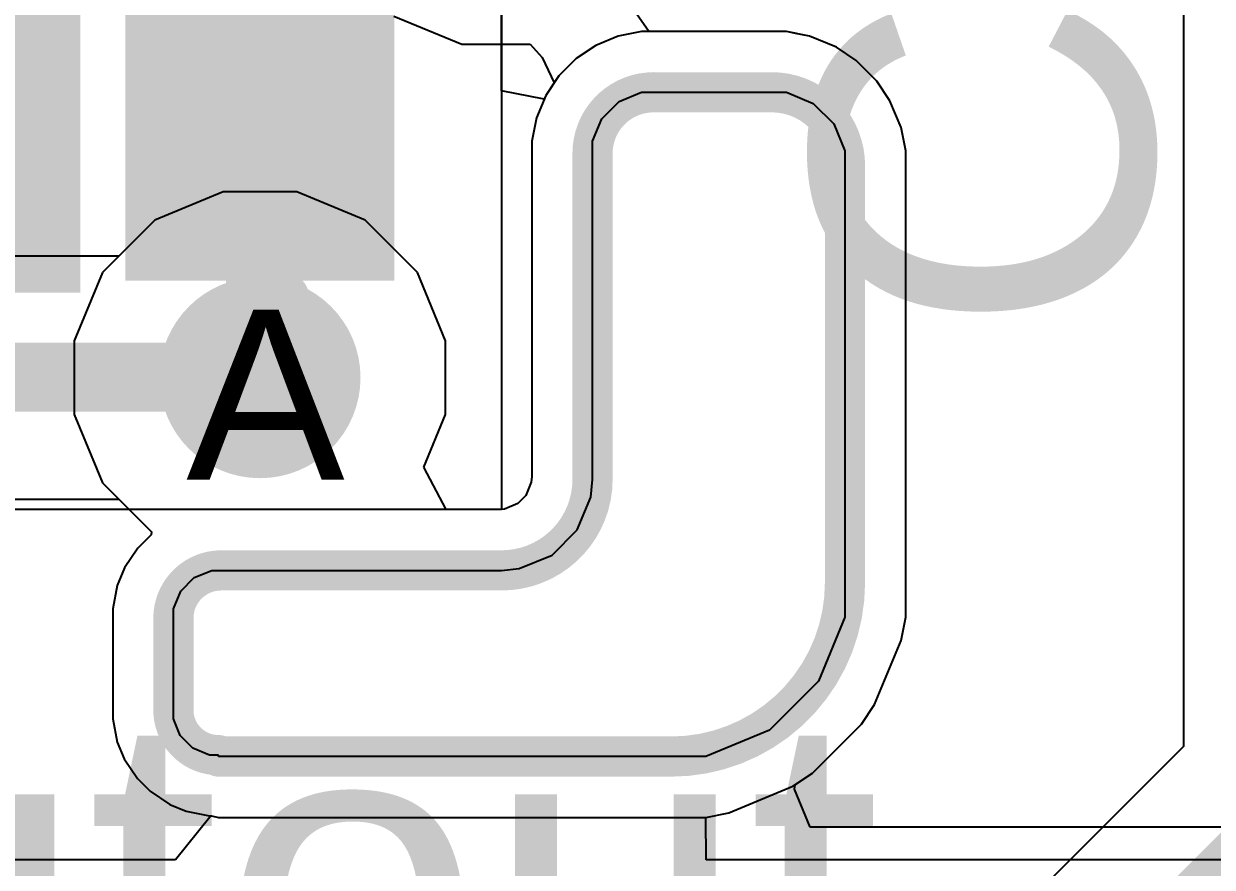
# Model space of a CAD drawing. Header units: inches. Extents: x 0 to 208, y 0 to 213.
# Drawn here: x 4.8684 to 5.008, y 2.8764 to 2.9755 of the extents above; entities that cross this region are included whole.
import ezdxf

# ---------------------------------------------------------------- set-up
doc = ezdxf.new("R2010")
doc.units = ezdxf.units.IN
doc.header["$MEASUREMENT"] = 0
for name, color, linetype in [('Board_Outline', 216, 'Continuous'), ('Bottom Layer', 5, 'Continuous'), ('Drill Drawing', 1, 'Continuous'), ('L2_GND1', 16, 'Continuous'), ('L3_SIG1', 76, 'Continuous'), ('L4_PWR', 90, 'Continuous'), ('L5_GND2', 156, 'Continuous'), ('L6_SIG2', 130, 'Continuous'), ('L7_GND3', 216, 'Continuous'), ('Multi-Layer', 9, 'Continuous'), ('Top Layer', 1, 'Continuous'), ('Top Overlay', 2, 'Continuous'), ('Top Paste', 8, 'Continuous'), ('Top Solder', 216, 'Continuous'), ('Via Holes', 16, 'Continuous')]:
    doc.layers.add(name, color=color, linetype=linetype)
doc.styles.add('Arial', font='', dxfattribs={"height": 0.2})
doc.styles.get('Arial').set_extended_font_data('Arial')

# ---------------------------------------------------------------- blocks, each defined once
blk = doc.blocks.new('DFN_6_EP_2_2__407')
at = {"layer": 'Top Layer'}
for points in [[(-0.01102, 0.02697), (0.01102, 0.02697), (0.01102, -0.02697), (-0.01102, -0.02697)], [(-0.04793, 0.02559), (-0.02431, 0.02559), (-0.02431, 0.01378), (-0.04793, 0.01378)], [(0.02431, 0.02559), (0.04793, 0.02559), (0.04793, 0.01378), (0.02431, 0.01378)], [(-0.04793, 0.00591), (-0.02431, 0.00591), (-0.02431, -0.00591), (-0.04793, -0.00591)], [(0.02431, 0.00591), (0.04793, 0.00591), (0.04793, -0.00591), (0.02431, -0.00591)], [(-0.04793, -0.01378), (-0.02431, -0.01378), (-0.02431, -0.02559), (-0.04793, -0.02559)], [(0.02431, -0.01378), (0.04793, -0.01378), (0.04793, -0.02559), (0.02431, -0.02559)]]:
    blk.add_hatch(color=1, dxfattribs=at).paths.add_polyline_path(points)
at = {"layer": 'Top Paste'}
for points in [[(-0.01102, 0.02697), (0.01102, 0.02697), (0.01102, -0.02697), (-0.01102, -0.02697)], [(-0.04793, 0.02559), (-0.02431, 0.02559), (-0.02431, 0.01378), (-0.04793, 0.01378)], [(0.02431, 0.02559), (0.04793, 0.02559), (0.04793, 0.01378), (0.02431, 0.01378)], [(-0.04793, 0.00591), (-0.02431, 0.00591), (-0.02431, -0.00591), (-0.04793, -0.00591)], [(0.02431, 0.00591), (0.04793, 0.00591), (0.04793, -0.00591), (0.02431, -0.00591)], [(-0.04793, -0.01378), (-0.02431, -0.01378), (-0.02431, -0.02559), (-0.04793, -0.02559)], [(0.02431, -0.01378), (0.04793, -0.01378), (0.04793, -0.02559), (0.02431, -0.02559)]]:
    blk.add_hatch(color=8, dxfattribs=at).paths.add_polyline_path(points)
at = {"layer": 'Top Solder'}
for points in [[(-0.01502, 0.03097), (0.01502, 0.03097), (0.01502, -0.03097), (-0.01502, -0.03097)], [(-0.05193, 0.02959), (-0.02031, 0.02959), (-0.02031, 0.00978), (-0.05193, 0.00978)], [(0.02031, 0.02959), (0.05193, 0.02959), (0.05193, 0.00978), (0.02031, 0.00978)], [(-0.05193, 0.00991), (-0.02031, 0.00991), (-0.02031, -0.00991), (-0.05193, -0.00991)], [(0.02031, 0.00991), (0.05193, 0.00991), (0.05193, -0.00991), (0.02031, -0.00991)], [(-0.05193, -0.00978), (-0.02031, -0.00978), (-0.02031, -0.02959), (-0.05193, -0.02959)], [(0.02031, -0.00978), (0.05193, -0.00978), (0.05193, -0.02959), (0.02031, -0.02959)]]:
    blk.add_hatch(color=216, dxfattribs=at).paths.add_polyline_path(points)
at = {"layer": 'Top Overlay'}
for points in [[(-0.03937, 0.03937, 0.005, 0.005, 0), (0.03937, 0.03937, 0.005, 0.005, 0)], [(-0.03937, 0.03137, 0.005, 0.005, 0), (-0.03937, 0.03937, 0.005, 0.005, 0)], [(0.03937, 0.03137, 0.005, 0.005, 0), (0.03937, 0.03937, 0.005, 0.005, 0)], [(-0.05917, 0.025, 0.005, 0.005, 0), (-0.05417, 0.02, 0.005, 0.005, 0)], [(-0.05917, 0.015, 0.005, 0.005, 0), (-0.05917, 0.025, 0.005, 0.005, 0)], [(-0.05917, 0.015, 0.005, 0.005, 0), (-0.05417, 0.02, 0.005, 0.005, 0)], [(-0.03937, -0.03937, 0.005, 0.005, 0), (-0.03937, -0.03137, 0.005, 0.005, 0)], [(0.03937, -0.03937, 0.005, 0.005, 0), (0.03937, -0.03137, 0.005, 0.005, 0)], [(-0.03937, -0.03937, 0.005, 0.005, 0), (0.03937, -0.03937, 0.005, 0.005, 0)]]:
    blk.add_lwpolyline(points, format="xyseb", dxfattribs=at)
for points in [[(-0.04062, 0.03937, 0.0025, 0.0025, 1), (-0.03812, 0.03937, 0.0025, 0.0025, 1)], [(-0.04062, 0.03937, 0.0025, 0.0025, 1), (-0.03812, 0.03937, 0.0025, 0.0025, 1)], [(0.03812, 0.03937, 0.0025, 0.0025, 1), (0.04062, 0.03937, 0.0025, 0.0025, 1)], [(0.03812, 0.03937, 0.0025, 0.0025, 1), (0.04062, 0.03937, 0.0025, 0.0025, 1)], [(-0.04062, 0.03137, 0.0025, 0.0025, 1), (-0.03812, 0.03137, 0.0025, 0.0025, 1)], [(0.03812, 0.03137, 0.0025, 0.0025, 1), (0.04062, 0.03137, 0.0025, 0.0025, 1)], [(-0.06042, 0.025, 0.0025, 0.0025, 1), (-0.05792, 0.025, 0.0025, 0.0025, 1)], [(-0.06042, 0.025, 0.0025, 0.0025, 1), (-0.05792, 0.025, 0.0025, 0.0025, 1)], [(-0.05542, 0.02, 0.0025, 0.0025, 1), (-0.05292, 0.02, 0.0025, 0.0025, 1)], [(-0.05542, 0.02, 0.0025, 0.0025, 1), (-0.05292, 0.02, 0.0025, 0.0025, 1)], [(-0.06042, 0.015, 0.0025, 0.0025, 1), (-0.05792, 0.015, 0.0025, 0.0025, 1)], [(-0.06042, 0.015, 0.0025, 0.0025, 1), (-0.05792, 0.015, 0.0025, 0.0025, 1)], [(-0.04062, -0.03137, 0.0025, 0.0025, 1), (-0.03812, -0.03137, 0.0025, 0.0025, 1)], [(0.03812, -0.03137, 0.0025, 0.0025, 1), (0.04062, -0.03137, 0.0025, 0.0025, 1)], [(-0.04062, -0.03937, 0.0025, 0.0025, 1), (-0.03812, -0.03937, 0.0025, 0.0025, 1)], [(-0.04062, -0.03937, 0.0025, 0.0025, 1), (-0.03812, -0.03937, 0.0025, 0.0025, 1)], [(0.03812, -0.03937, 0.0025, 0.0025, 1), (0.04062, -0.03937, 0.0025, 0.0025, 1)], [(0.03812, -0.03937, 0.0025, 0.0025, 1), (0.04062, -0.03937, 0.0025, 0.0025, 1)]]:
    blk.add_lwpolyline(points, format="xyseb", close=True, dxfattribs=at)

msp = doc.modelspace()

# ---------------------------------------------------------------- hatches: boundary and pattern name
at = {"layer": 'Bottom Layer'}
h = msp.add_hatch(color=5, dxfattribs=at)
edge = h.paths.add_edge_path()
edge.add_arc((4.89613, 2.9339), 0.01181, 0, 360)
at = {"layer": 'L2_GND1'}
h = msp.add_hatch(color=16, dxfattribs=at)
edge = h.paths.add_edge_path()
edge.add_arc((4.89613, 2.9339), 0.01181, 0, 360)
at = {"layer": 'L3_SIG1'}
h = msp.add_hatch(color=76, dxfattribs=at)
edge = h.paths.add_edge_path()
edge.add_arc((4.89613, 2.9339), 0.01181, 0, 360)
at = {"layer": 'L4_PWR'}
h = msp.add_hatch(color=90, dxfattribs=at)
edge = h.paths.add_edge_path()
edge.add_arc((4.89613, 2.9339), 0.01181, 0, 360)
at = {"layer": 'L5_GND2'}
h = msp.add_hatch(color=156, dxfattribs=at)
edge = h.paths.add_edge_path()
edge.add_arc((4.89613, 2.9339), 0.01181, 0, 360)
at = {"layer": 'L6_SIG2'}
h = msp.add_hatch(color=130, dxfattribs=at)
edge = h.paths.add_edge_path()
edge.add_arc((4.89613, 2.9339), 0.01181, 0, 360)
at = {"layer": 'L7_GND3'}
h = msp.add_hatch(color=216, dxfattribs=at)
edge = h.paths.add_edge_path()
edge.add_arc((4.89613, 2.9339), 0.01181, 0, 360)
at = {"layer": 'Top Layer'}
h = msp.add_hatch(color=1, dxfattribs=at)
edge = h.paths.add_edge_path()
edge.add_arc((4.89613, 2.9339), 0.01181, 0, 360)
at = {"layer": 'Via Holes'}
h = msp.add_hatch(color=7, dxfattribs=at)
edge = h.paths.add_edge_path()
edge.add_arc((4.89613, 2.9339), 0.00591, 0, 360)

# ---------------------------------------------------------------- linework, layer by layer
at = {"layer": 'Board_Outline'}
for p, q in [((4.93628, 2.96431), (4.9383, 2.96633)), ((4.9383, 2.96633), (4.94093, 2.96742)), ((4.94093, 2.96742), (4.94235, 2.96742)), ((4.94235, 2.96742), (4.94235, 2.96742)), ((4.94235, 2.96742), (4.95625, 2.96742)), ((4.95625, 2.96742), (4.95796, 2.96742)), ((4.95796, 2.96742), (4.96111, 2.96611)), ((4.96111, 2.96611), (4.96353, 2.9637)), ((4.93519, 2.96168), (4.93628, 2.96431)), ((4.96353, 2.9637), (4.96484, 2.96054)), ((4.93519, 2.96025), (4.93519, 2.96168)), ((4.93519, 2.92194), (4.93519, 2.96025)), ((4.96484, 2.96054), (4.96484, 2.95883)), ((4.96484, 2.95883), (4.96484, 2.95883)), ((4.96484, 2.95883), (4.96484, 2.90981)), ((4.93498, 2.91986), (4.93519, 2.92194)), ((4.93519, 2.92194), (4.93519, 2.92194)), ((4.93339, 2.91601), (4.93498, 2.91986)), ((4.93044, 2.91306), (4.93339, 2.91601)), ((4.92659, 2.91147), (4.93044, 2.91306)), ((4.88682, 2.90883), (4.8884, 2.91041)), ((4.8884, 2.91041), (4.89047, 2.91126)), ((4.89047, 2.91126), (4.89158, 2.91126)), ((4.89158, 2.91126), (4.89158, 2.91126)), ((4.89158, 2.91126), (4.92451, 2.91126)), ((4.92451, 2.91126), (4.92659, 2.91147)), ((4.96484, 2.90981), (4.96484, 2.90575)), ((4.88597, 2.90676), (4.88682, 2.90883)), ((4.88597, 2.90564), (4.88597, 2.90676)), ((4.88596, 2.89486), (4.88597, 2.90564)), ((4.96484, 2.90575), (4.96173, 2.89824)), ((4.96173, 2.89824), (4.95598, 2.8925)), ((4.88596, 2.89486), (4.88596, 2.89486)), ((4.88596, 2.89381), (4.88596, 2.89486)), ((4.88677, 2.89186), (4.88596, 2.89381)), ((4.95598, 2.8925), (4.94848, 2.88939)), ((4.88826, 2.89036), (4.88677, 2.89186)), ((4.89021, 2.88956), (4.88826, 2.89036)), ((4.89127, 2.88956), (4.89021, 2.88956)), ((4.89127, 2.88939), (4.89127, 2.88956)), ((4.94442, 2.88939), (4.89127, 2.88939)), ((4.94848, 2.88939), (4.94442, 2.88939)), ((4.94442, 2.88939), (4.94442, 2.88939))]:
    msp.add_line(p, q, dxfattribs=at)
for points in [[(4.93519, 2.96025, 0.00472, 0.00472, -0.414214), (4.94235, 2.96742, 0.00472, 0.00472, 0)], [(4.94236, 2.96742, 0.00472, 0.00472, 0), (4.95625, 2.96742, 0.00472, 0.00472, 0)], [(4.95625, 2.96742, 0.00472, 0.00472, -0.414214), (4.96484, 2.95883, 0.00472, 0.00472, 0)], [(4.93519, 2.92194, 0.00472, 0.00472, 0), (4.93519, 2.96025, 0.00472, 0.00472, 0)], [(4.96484, 2.90981, 0.00472, 0.00472, 0), (4.96484, 2.95883, 0.00472, 0.00472, 0)], [(4.93519, 2.92194, 0.00472, 0.00472, -0.414214), (4.92451, 2.91126, 0.00472, 0.00472, 0)], [(4.88596, 2.90564, 0.00472, 0.00472, -0.414214), (4.89158, 2.91126, 0.00472, 0.00472, 0)], [(4.89158, 2.91126, 0.00472, 0.00472, 0), (4.92451, 2.91126, 0.00472, 0.00472, 0)], [(4.96484, 2.90981, 0.00472, 0.00472, -0.414214), (4.94442, 2.88939, 0.00472, 0.00472, 0)], [(4.88597, 2.89486, 0.00472, 0.00472, 0), (4.88597, 2.90564, 0.00472, 0.00472, 0)], [(4.89127, 2.88956, 0.00472, 0.00472, -0.414214), (4.88596, 2.89486, 0.00472, 0.00472, 0)], [(4.89127, 2.88939, 0.00472, 0.00472, 0), (4.94442, 2.88939, 0.00472, 0.00472, 0)]]:
    msp.add_lwpolyline(points, format="xyseb", dxfattribs=at)
for points in [[(4.94117, 2.96742, 0.00236, 0.00236, 1), (4.94354, 2.96742, 0.00236, 0.00236, 1)], [(4.94117, 2.96742, 0.00236, 0.00236, 1), (4.94354, 2.96742, 0.00236, 0.00236, 1)], [(4.95507, 2.96742, 0.00236, 0.00236, 1), (4.95743, 2.96742, 0.00236, 0.00236, 1)], [(4.95507, 2.96742, 0.00236, 0.00236, 1), (4.95743, 2.96742, 0.00236, 0.00236, 1)], [(4.93401, 2.96025, 0.00236, 0.00236, 1), (4.93637, 2.96025, 0.00236, 0.00236, 1)], [(4.93401, 2.96025, 0.00236, 0.00236, 1), (4.93637, 2.96025, 0.00236, 0.00236, 1)], [(4.96366, 2.95883, 0.00236, 0.00236, 1), (4.96602, 2.95883, 0.00236, 0.00236, 1)], [(4.96366, 2.95883, 0.00236, 0.00236, 1), (4.96602, 2.95883, 0.00236, 0.00236, 1)], [(4.93401, 2.92194, 0.00236, 0.00236, 1), (4.93637, 2.92194, 0.00236, 0.00236, 1)], [(4.93401, 2.92194, 0.00236, 0.00236, 1), (4.93637, 2.92194, 0.00236, 0.00236, 1)], [(4.8904, 2.91126, 0.00236, 0.00236, 1), (4.89276, 2.91126, 0.00236, 0.00236, 1)], [(4.8904, 2.91126, 0.00236, 0.00236, 1), (4.89276, 2.91126, 0.00236, 0.00236, 1)], [(4.92333, 2.91126, 0.00236, 0.00236, 1), (4.92569, 2.91126, 0.00236, 0.00236, 1)], [(4.92333, 2.91126, 0.00236, 0.00236, 1), (4.92569, 2.91126, 0.00236, 0.00236, 1)], [(4.96366, 2.90981, 0.00236, 0.00236, 1), (4.96602, 2.90981, 0.00236, 0.00236, 1)], [(4.96366, 2.90981, 0.00236, 0.00236, 1), (4.96602, 2.90981, 0.00236, 0.00236, 1)], [(4.88478, 2.90564, 0.00236, 0.00236, 1), (4.88715, 2.90564, 0.00236, 0.00236, 1)], [(4.88478, 2.90564, 0.00236, 0.00236, 1), (4.88715, 2.90564, 0.00236, 0.00236, 1)], [(4.88478, 2.89486, 0.00236, 0.00236, 1), (4.88715, 2.89486, 0.00236, 0.00236, 1)], [(4.88478, 2.89486, 0.00236, 0.00236, 1), (4.88715, 2.89486, 0.00236, 0.00236, 1)], [(4.89009, 2.88956, 0.00236, 0.00236, 1), (4.89245, 2.88956, 0.00236, 0.00236, 1)], [(4.89009, 2.88939, 0.00236, 0.00236, 1), (4.89245, 2.88939, 0.00236, 0.00236, 1)], [(4.94324, 2.88939, 0.00236, 0.00236, 1), (4.9456, 2.88939, 0.00236, 0.00236, 1)], [(4.94324, 2.88939, 0.00236, 0.00236, 1), (4.9456, 2.88939, 0.00236, 0.00236, 1)]]:
    msp.add_lwpolyline(points, format="xyseb", close=True, dxfattribs=at)
at = {"layer": 'Bottom Layer'}
for p, q in [((5.00458, 3.13357), (5.00458, 2.89056)), ((4.94093, 2.97456), (4.9382, 2.97401)), ((4.94235, 2.97456), (4.94093, 2.97456)), ((4.95796, 2.97456), (4.94235, 2.97456)), ((4.94235, 2.97456), (4.94235, 2.97456)), ((4.96069, 2.97401), (4.95796, 2.97456)), ((4.9382, 2.97401), (4.93556, 2.97292)), ((4.96385, 2.97271), (4.96069, 2.97401)), ((4.93556, 2.97292), (4.93325, 2.97137)), ((4.96616, 2.97116), (4.96385, 2.97271)), ((4.93325, 2.97137), (4.93123, 2.96936)), ((4.96858, 2.96874), (4.96616, 2.97116)), ((4.93123, 2.96936), (4.92969, 2.96704)), ((4.97012, 2.96643), (4.96858, 2.96874)), ((4.92969, 2.96704), (4.9286, 2.96441)), ((4.97143, 2.96327), (4.97012, 2.96643)), ((4.9286, 2.96441), (4.92805, 2.96168)), ((4.97197, 2.96054), (4.97143, 2.96327)), ((4.92805, 2.96168), (4.92805, 2.96025)), ((4.92805, 2.96025), (4.92805, 2.9223)), ((4.97197, 2.95884), (4.97197, 2.96054)), ((4.97197, 2.95883), (4.97197, 2.95884)), ((4.97197, 2.90981), (4.97197, 2.95883)), ((4.89179, 2.95571), (4.88377, 2.95239)), ((4.90046, 2.95571), (4.89179, 2.95571)), ((4.90848, 2.95239), (4.90046, 2.95571)), ((4.88377, 2.95239), (4.87955, 2.94817)), ((4.91462, 2.94625), (4.90848, 2.95239)), ((4.87955, 2.94817), (4.86347, 2.94817)), ((4.91794, 2.93824), (4.91462, 2.94625)), ((4.91794, 2.92956), (4.91794, 2.93824)), ((4.91538, 2.9234), (4.91794, 2.92956)), ((4.918, 2.9184), (4.91538, 2.9234)), ((4.92798, 2.92161), (4.92734, 2.92005)), ((4.92805, 2.9223), (4.92798, 2.92161)), ((4.85756, 2.91962), (4.87955, 2.91962)), ((4.87955, 2.91962), (4.88339, 2.91579)), ((4.9264, 2.91911), (4.92484, 2.91847)), ((4.92734, 2.92005), (4.9264, 2.91911)), ((4.92416, 2.9184), (4.918, 2.9184)), ((4.92484, 2.91847), (4.92416, 2.9184)), ((4.88335, 2.91545), (4.88177, 2.91387)), ((4.88339, 2.91579), (4.88335, 2.91545)), ((4.88177, 2.91387), (4.88023, 2.91156)), ((4.88023, 2.91156), (4.87937, 2.90949)), ((4.87937, 2.90949), (4.87883, 2.90676)), ((4.97197, 2.90575), (4.97197, 2.90981)), ((4.87883, 2.90676), (4.87883, 2.90564)), ((4.87883, 2.90564), (4.87883, 2.89486)), ((4.97143, 2.90301), (4.97197, 2.90575)), ((4.96832, 2.89551), (4.97143, 2.90301)), ((4.96678, 2.89319), (4.96832, 2.89551)), ((4.87883, 2.89486), (4.87883, 2.89486)), ((4.87883, 2.89486), (4.87883, 2.89486)), ((4.87883, 2.89486), (4.87883, 2.89381)), ((4.87883, 2.89381), (4.87937, 2.89108)), ((4.96103, 2.88745), (4.96678, 2.89319)), ((4.87937, 2.89108), (4.88018, 2.88913)), ((5.00458, 2.89056), (4.97263, 2.85861)), ((4.88018, 2.88913), (4.88173, 2.88681)), ((4.88173, 2.88681), (4.88322, 2.88532)), ((4.95872, 2.8859), (4.96103, 2.88745)), ((4.88322, 2.88532), (4.88553, 2.88377)), ((4.95121, 2.8828), (4.95872, 2.8859)), ((4.88553, 2.88377), (4.88748, 2.88296)), ((4.88748, 2.88296), (4.89021, 2.88242)), ((4.94848, 2.88225), (4.95121, 2.8828)), ((4.89021, 2.88242), (4.89042, 2.88242)), ((4.89042, 2.88242), (4.89127, 2.88225)), ((4.89127, 2.88225), (4.94442, 2.88225)), ((4.94442, 2.88225), (4.94848, 2.88225))]:
    msp.add_line(p, q, dxfattribs=at)
for points in [[(4.85756, 2.9339, 0.008, 0.008, 0), (4.89613, 2.9339, 0.008, 0.008, 0)], [(4.97819, 2.84519, 0.00633, 0.00633, 0), (5.018, 2.885, 0.00633, 0.00633, 0)]]:
    msp.add_lwpolyline(points, format="xyseb", dxfattribs=at)
msp.add_lwpolyline([(4.89413, 2.9339, 0.004, 0.004, 1), (4.89813, 2.9339, 0.004, 0.004, 1)], format="xyseb", close=True, dxfattribs=at)
at = {"layer": 'L2_GND1'}
for p, q in [((4.94093, 2.97456), (4.9382, 2.97401)), ((4.94235, 2.97456), (4.94093, 2.97456)), ((4.95796, 2.97456), (4.94235, 2.97456)), ((4.94235, 2.97456), (4.94235, 2.97456)), ((4.95904, 2.97434), (4.95796, 2.97456)), ((4.9382, 2.97401), (4.93556, 2.97292)), ((4.96069, 2.97401), (4.95904, 2.97434)), ((4.96385, 2.97271), (4.96069, 2.97401)), ((4.93556, 2.97292), (4.93325, 2.97137)), ((4.96616, 2.97116), (4.96385, 2.97271)), ((4.93325, 2.97137), (4.93123, 2.96936)), ((4.96858, 2.96874), (4.96616, 2.97116)), ((4.93123, 2.96936), (4.92969, 2.96704)), ((4.97012, 2.96643), (4.96858, 2.96874)), ((4.92969, 2.96704), (4.9286, 2.96441)), ((4.97143, 2.96327), (4.97012, 2.96643)), ((4.9286, 2.96441), (4.92805, 2.96168)), ((4.97197, 2.96054), (4.97143, 2.96327)), ((4.92805, 2.96168), (4.92805, 2.96025)), ((4.92805, 2.96025), (4.92805, 2.9223)), ((4.97197, 2.95884), (4.97197, 2.96054)), ((4.97197, 2.95883), (4.97197, 2.95884)), ((4.97197, 2.90981), (4.97197, 2.95883)), ((4.89179, 2.95571), (4.88377, 2.95239)), ((4.90046, 2.95571), (4.89179, 2.95571)), ((4.90848, 2.95239), (4.90046, 2.95571)), ((4.88377, 2.95239), (4.87764, 2.94625)), ((4.91462, 2.94625), (4.90848, 2.95239)), ((4.87764, 2.94625), (4.87431, 2.93824)), ((4.91794, 2.93824), (4.91462, 2.94625)), ((4.87431, 2.93824), (4.87431, 2.92956)), ((4.91794, 2.92956), (4.91794, 2.93824)), ((4.87431, 2.92956), (4.87764, 2.92154)), ((4.91538, 2.9234), (4.91794, 2.92956)), ((4.918, 2.9184), (4.91538, 2.9234)), ((4.87764, 2.92154), (4.88339, 2.91579)), ((4.92798, 2.92161), (4.92734, 2.92005)), ((4.92805, 2.9223), (4.92798, 2.92161)), ((4.9264, 2.91911), (4.92484, 2.91847)), ((4.92734, 2.92005), (4.9264, 2.91911)), ((4.92416, 2.9184), (4.918, 2.9184)), ((4.92484, 2.91847), (4.92416, 2.9184)), ((4.88335, 2.91545), (4.88177, 2.91387)), ((4.88339, 2.91579), (4.88335, 2.91545)), ((4.88177, 2.91387), (4.88023, 2.91156)), ((4.88023, 2.91156), (4.87937, 2.90949)), ((4.87937, 2.90949), (4.87883, 2.90676)), ((4.97197, 2.90575), (4.97197, 2.90981)), ((4.87883, 2.90676), (4.87883, 2.90564)), ((4.87883, 2.90564), (4.87883, 2.89486)), ((4.97143, 2.90301), (4.97197, 2.90575)), ((4.96832, 2.89551), (4.97143, 2.90301)), ((4.96678, 2.89319), (4.96832, 2.89551)), ((4.87883, 2.89486), (4.87883, 2.89486)), ((4.87883, 2.89486), (4.87883, 2.89486)), ((4.87883, 2.89486), (4.87883, 2.89381)), ((4.87883, 2.89381), (4.87937, 2.89108)), ((4.96103, 2.88745), (4.96678, 2.89319)), ((4.87937, 2.89108), (4.88018, 2.88913)), ((4.88018, 2.88913), (4.88173, 2.88681)), ((4.88173, 2.88681), (4.88322, 2.88532)), ((4.95872, 2.8859), (4.96103, 2.88745)), ((4.88322, 2.88532), (4.88553, 2.88377)), ((4.95121, 2.8828), (4.95872, 2.8859)), ((4.88553, 2.88377), (4.88748, 2.88296)), ((4.88748, 2.88296), (4.89021, 2.88242)), ((4.94848, 2.88225), (4.95121, 2.8828)), ((4.89021, 2.88242), (4.89042, 2.88242)), ((4.89042, 2.88242), (4.89127, 2.88225)), ((4.89127, 2.88225), (4.94442, 2.88225)), ((4.94442, 2.88225), (4.94848, 2.88225))]:
    msp.add_line(p, q, dxfattribs=at)
at = {"layer": 'L3_SIG1'}
for p, q in [((4.94093, 2.97456), (4.9382, 2.97401)), ((4.94235, 2.97456), (4.94093, 2.97456)), ((4.95796, 2.97456), (4.94235, 2.97456)), ((4.94235, 2.97456), (4.94235, 2.97456)), ((4.95904, 2.97434), (4.95796, 2.97456)), ((4.9382, 2.97401), (4.93556, 2.97292)), ((4.96069, 2.97401), (4.95904, 2.97434)), ((4.96385, 2.97271), (4.96069, 2.97401)), ((4.93556, 2.97292), (4.93325, 2.97137)), ((4.96616, 2.97116), (4.96385, 2.97271)), ((4.93325, 2.97137), (4.93123, 2.96936)), ((4.96858, 2.96874), (4.96616, 2.97116)), ((4.93123, 2.96936), (4.92969, 2.96704)), ((4.97012, 2.96643), (4.96858, 2.96874)), ((4.92969, 2.96704), (4.9286, 2.96441)), ((4.97143, 2.96327), (4.97012, 2.96643)), ((4.9286, 2.96441), (4.92805, 2.96168)), ((4.97197, 2.96054), (4.97143, 2.96327)), ((4.92805, 2.96168), (4.92805, 2.96025)), ((4.92805, 2.96025), (4.92805, 2.9223)), ((4.97197, 2.95884), (4.97197, 2.96054)), ((4.97197, 2.95883), (4.97197, 2.95884)), ((4.97197, 2.90981), (4.97197, 2.95883)), ((4.89179, 2.95571), (4.88377, 2.95239)), ((4.90046, 2.95571), (4.89179, 2.95571)), ((4.90848, 2.95239), (4.90046, 2.95571)), ((4.88377, 2.95239), (4.87764, 2.94625)), ((4.91462, 2.94625), (4.90848, 2.95239)), ((4.87764, 2.94625), (4.87431, 2.93824)), ((4.91794, 2.93824), (4.91462, 2.94625)), ((4.87431, 2.93824), (4.87431, 2.92956)), ((4.91794, 2.92956), (4.91794, 2.93824)), ((4.87431, 2.92956), (4.87764, 2.92154)), ((4.91538, 2.9234), (4.91794, 2.92956)), ((4.918, 2.9184), (4.91538, 2.9234)), ((4.87764, 2.92154), (4.88339, 2.91579)), ((4.92798, 2.92161), (4.92734, 2.92005)), ((4.92805, 2.9223), (4.92798, 2.92161)), ((4.9264, 2.91911), (4.92484, 2.91847)), ((4.92734, 2.92005), (4.9264, 2.91911)), ((4.92416, 2.9184), (4.918, 2.9184)), ((4.92484, 2.91847), (4.92416, 2.9184)), ((4.88335, 2.91545), (4.88177, 2.91387)), ((4.88339, 2.91579), (4.88335, 2.91545)), ((4.88177, 2.91387), (4.88023, 2.91156)), ((4.88023, 2.91156), (4.87937, 2.90949)), ((4.87937, 2.90949), (4.87883, 2.90676)), ((4.97197, 2.90575), (4.97197, 2.90981)), ((4.87883, 2.90676), (4.87883, 2.90564)), ((4.87883, 2.90564), (4.87883, 2.89486)), ((4.97143, 2.90301), (4.97197, 2.90575)), ((4.96832, 2.89551), (4.97143, 2.90301)), ((4.96678, 2.89319), (4.96832, 2.89551)), ((4.87883, 2.89486), (4.87883, 2.89486)), ((4.87883, 2.89486), (4.87883, 2.89486)), ((4.87883, 2.89486), (4.87883, 2.89381)), ((4.87883, 2.89381), (4.87937, 2.89108)), ((4.96103, 2.88745), (4.96678, 2.89319)), ((4.87937, 2.89108), (4.88018, 2.88913)), ((4.88018, 2.88913), (4.88173, 2.88681)), ((4.88173, 2.88681), (4.88322, 2.88532)), ((4.95872, 2.8859), (4.96103, 2.88745)), ((4.88322, 2.88532), (4.88553, 2.88377)), ((4.95121, 2.8828), (4.95872, 2.8859)), ((4.88553, 2.88377), (4.88748, 2.88296)), ((4.88748, 2.88296), (4.89021, 2.88242)), ((4.94848, 2.88225), (4.95121, 2.8828)), ((4.89021, 2.88242), (4.89042, 2.88242)), ((4.89042, 2.88242), (4.89127, 2.88225)), ((4.89127, 2.88225), (4.94442, 2.88225)), ((4.94442, 2.88225), (4.94848, 2.88225))]:
    msp.add_line(p, q, dxfattribs=at)
at = {"layer": 'L4_PWR'}
for p, q in [((4.91184, 2.97638), (4.91985, 2.97306)), ((4.94179, 2.97456), (4.94034, 2.97662)), ((4.94235, 2.97456), (4.94179, 2.97456)), ((4.95796, 2.97456), (4.94235, 2.97456)), ((4.94235, 2.97456), (4.94235, 2.97456)), ((4.96069, 2.97401), (4.95796, 2.97456)), ((4.96385, 2.97271), (4.96069, 2.97401)), ((4.91985, 2.97306), (4.92786, 2.97306)), ((4.92786, 2.97306), (4.92926, 2.97152)), ((4.96616, 2.97116), (4.96385, 2.97271)), ((4.92926, 2.97152), (4.93069, 2.96854)), ((4.96858, 2.96874), (4.96616, 2.97116)), ((4.93069, 2.96854), (4.92969, 2.96704)), ((4.97012, 2.96643), (4.96858, 2.96874)), ((4.92969, 2.96704), (4.9286, 2.96441)), ((4.97143, 2.96327), (4.97012, 2.96643)), ((4.9286, 2.96441), (4.92805, 2.96168)), ((4.97197, 2.96054), (4.97143, 2.96327)), ((4.92805, 2.96168), (4.92805, 2.96025)), ((4.92805, 2.96025), (4.92805, 2.9223)), ((4.97197, 2.95884), (4.97197, 2.96054)), ((4.97197, 2.95883), (4.97197, 2.95884)), ((4.97197, 2.90981), (4.97197, 2.95883)), ((4.89179, 2.95571), (4.88377, 2.95239)), ((4.90046, 2.95571), (4.89179, 2.95571)), ((4.90848, 2.95239), (4.90046, 2.95571)), ((4.88377, 2.95239), (4.87764, 2.94625)), ((4.91462, 2.94625), (4.90848, 2.95239)), ((4.87764, 2.94625), (4.87431, 2.93824)), ((4.91794, 2.93824), (4.91462, 2.94625)), ((4.87431, 2.93824), (4.87431, 2.92956)), ((4.91794, 2.92956), (4.91794, 2.93824)), ((4.87431, 2.92956), (4.87764, 2.92154)), ((4.91538, 2.9234), (4.91794, 2.92956)), ((4.918, 2.9184), (4.91538, 2.9234)), ((4.87764, 2.92154), (4.88339, 2.91579)), ((4.92798, 2.92161), (4.92734, 2.92005)), ((4.92805, 2.9223), (4.92798, 2.92161)), ((4.9264, 2.91911), (4.92484, 2.91847)), ((4.92734, 2.92005), (4.9264, 2.91911)), ((4.92416, 2.9184), (4.918, 2.9184)), ((4.92484, 2.91847), (4.92416, 2.9184)), ((4.88335, 2.91545), (4.88177, 2.91387)), ((4.88339, 2.91579), (4.88335, 2.91545)), ((4.88177, 2.91387), (4.88023, 2.91156)), ((4.88023, 2.91156), (4.87937, 2.90949)), ((4.87937, 2.90949), (4.87883, 2.90676)), ((4.97197, 2.90575), (4.97197, 2.90981)), ((4.87883, 2.90676), (4.87883, 2.90564)), ((4.87883, 2.90564), (4.87883, 2.89486)), ((4.97143, 2.90301), (4.97197, 2.90575)), ((4.96832, 2.89551), (4.97143, 2.90301)), ((4.96678, 2.89319), (4.96832, 2.89551)), ((4.87883, 2.89486), (4.87883, 2.89486)), ((4.87883, 2.89486), (4.87883, 2.89486)), ((4.87883, 2.89486), (4.87883, 2.89381)), ((4.87883, 2.89381), (4.87937, 2.89108)), ((4.96103, 2.88745), (4.96678, 2.89319)), ((4.87937, 2.89108), (4.88018, 2.88913)), ((4.88018, 2.88913), (4.88173, 2.88681)), ((4.88173, 2.88681), (4.88322, 2.88532)), ((4.95872, 2.8859), (4.96103, 2.88745)), ((4.88322, 2.88532), (4.88553, 2.88377)), ((4.95121, 2.8828), (4.95872, 2.8859)), ((4.88553, 2.88377), (4.88748, 2.88296)), ((4.88748, 2.88296), (4.89021, 2.88242)), ((4.94848, 2.88225), (4.95121, 2.8828)), ((4.89021, 2.88242), (4.89042, 2.88242)), ((4.89042, 2.88242), (4.89127, 2.88225)), ((4.89127, 2.88225), (4.94442, 2.88225)), ((4.94442, 2.88225), (4.94848, 2.88225))]:
    msp.add_line(p, q, dxfattribs=at)
at = {"layer": 'L5_GND2'}
for p, q in [((4.94093, 2.97456), (4.9382, 2.97401)), ((4.94235, 2.97456), (4.94093, 2.97456)), ((4.95796, 2.97456), (4.94235, 2.97456)), ((4.94235, 2.97456), (4.94235, 2.97456)), ((4.96069, 2.97401), (4.95796, 2.97456)), ((4.9382, 2.97401), (4.93556, 2.97292)), ((4.96385, 2.97271), (4.96069, 2.97401)), ((4.93556, 2.97292), (4.93325, 2.97137)), ((4.96616, 2.97116), (4.96385, 2.97271)), ((4.93325, 2.97137), (4.93123, 2.96936)), ((4.96858, 2.96874), (4.96616, 2.97116)), ((4.93123, 2.96936), (4.92969, 2.96704)), ((4.97012, 2.96643), (4.96858, 2.96874)), ((4.92969, 2.96704), (4.9286, 2.96441)), ((4.97143, 2.96327), (4.97012, 2.96643)), ((4.9286, 2.96441), (4.92805, 2.96168)), ((4.97197, 2.96054), (4.97143, 2.96327)), ((4.92805, 2.96168), (4.92805, 2.96025)), ((4.92805, 2.96025), (4.92805, 2.9223)), ((4.97197, 2.95884), (4.97197, 2.96054)), ((4.97197, 2.95883), (4.97197, 2.95884)), ((4.97197, 2.90981), (4.97197, 2.95883)), ((4.89179, 2.95571), (4.88377, 2.95239)), ((4.90046, 2.95571), (4.89179, 2.95571)), ((4.90848, 2.95239), (4.90046, 2.95571)), ((4.88377, 2.95239), (4.87764, 2.94625)), ((4.91462, 2.94625), (4.90848, 2.95239)), ((4.87764, 2.94625), (4.87431, 2.93824)), ((4.91794, 2.93824), (4.91462, 2.94625)), ((4.87431, 2.93824), (4.87431, 2.92956)), ((4.91794, 2.92956), (4.91794, 2.93824)), ((4.87431, 2.92956), (4.87764, 2.92154)), ((4.91538, 2.9234), (4.91794, 2.92956)), ((4.918, 2.9184), (4.91538, 2.9234)), ((4.87764, 2.92154), (4.88339, 2.91579)), ((4.92798, 2.92161), (4.92734, 2.92005)), ((4.92805, 2.9223), (4.92798, 2.92161)), ((4.9264, 2.91911), (4.92484, 2.91847)), ((4.92734, 2.92005), (4.9264, 2.91911)), ((4.92416, 2.9184), (4.918, 2.9184)), ((4.92484, 2.91847), (4.92416, 2.9184)), ((4.88335, 2.91545), (4.88177, 2.91387)), ((4.88339, 2.91579), (4.88335, 2.91545)), ((4.88177, 2.91387), (4.88023, 2.91156)), ((4.88023, 2.91156), (4.87937, 2.90949)), ((4.87937, 2.90949), (4.87883, 2.90676)), ((4.97197, 2.90575), (4.97197, 2.90981)), ((4.87883, 2.90676), (4.87883, 2.90564)), ((4.87883, 2.90564), (4.87883, 2.89486)), ((4.97143, 2.90301), (4.97197, 2.90575)), ((4.96832, 2.89551), (4.97143, 2.90301)), ((4.96678, 2.89319), (4.96832, 2.89551)), ((4.87883, 2.89486), (4.87883, 2.89486)), ((4.87883, 2.89486), (4.87883, 2.89486)), ((4.87883, 2.89486), (4.87883, 2.89381)), ((4.87883, 2.89381), (4.87937, 2.89108)), ((4.96103, 2.88745), (4.96678, 2.89319)), ((4.87937, 2.89108), (4.88018, 2.88913)), ((4.88018, 2.88913), (4.88173, 2.88681)), ((4.88173, 2.88681), (4.88322, 2.88532)), ((4.95872, 2.8859), (4.96103, 2.88745)), ((4.88322, 2.88532), (4.88553, 2.88377)), ((4.95121, 2.8828), (4.95872, 2.8859)), ((4.88553, 2.88377), (4.88748, 2.88296)), ((4.88748, 2.88296), (4.89021, 2.88242)), ((4.94848, 2.88225), (4.95121, 2.8828)), ((4.89025, 2.88227), (4.88621, 2.87727)), ((4.89021, 2.88242), (4.89025, 2.88227)), ((4.94853, 2.87727), (4.94848, 2.88225)), ((4.88621, 2.87727), (4.82676, 2.87727)), ((5.10276, 2.87727), (4.94853, 2.87727))]:
    msp.add_line(p, q, dxfattribs=at)
at = {"layer": 'L6_SIG2'}
for p, q in [((4.94093, 2.97456), (4.9382, 2.97401)), ((4.94235, 2.97456), (4.94093, 2.97456)), ((4.95796, 2.97456), (4.94235, 2.97456)), ((4.94235, 2.97456), (4.94235, 2.97456)), ((4.95904, 2.97434), (4.95796, 2.97456)), ((4.9382, 2.97401), (4.93556, 2.97292)), ((4.96069, 2.97401), (4.95904, 2.97434)), ((4.96385, 2.97271), (4.96069, 2.97401)), ((4.93556, 2.97292), (4.93325, 2.97137)), ((4.96616, 2.97116), (4.96385, 2.97271)), ((4.93325, 2.97137), (4.93123, 2.96936)), ((4.96858, 2.96874), (4.96616, 2.97116)), ((4.93123, 2.96936), (4.92969, 2.96704)), ((4.97012, 2.96643), (4.96858, 2.96874)), ((4.92969, 2.96704), (4.9286, 2.96441)), ((4.97143, 2.96327), (4.97012, 2.96643)), ((4.9286, 2.96441), (4.92805, 2.96168)), ((4.97197, 2.96054), (4.97143, 2.96327)), ((4.92805, 2.96168), (4.92805, 2.96025)), ((4.92805, 2.96025), (4.92805, 2.9223)), ((4.97197, 2.95884), (4.97197, 2.96054)), ((4.97197, 2.95883), (4.97197, 2.95884)), ((4.97197, 2.90981), (4.97197, 2.95883)), ((4.89179, 2.95571), (4.88377, 2.95239)), ((4.90046, 2.95571), (4.89179, 2.95571)), ((4.90848, 2.95239), (4.90046, 2.95571)), ((4.88377, 2.95239), (4.87764, 2.94625)), ((4.91462, 2.94625), (4.90848, 2.95239)), ((4.87764, 2.94625), (4.87431, 2.93824)), ((4.91794, 2.93824), (4.91462, 2.94625)), ((4.87431, 2.93824), (4.87431, 2.92956)), ((4.91794, 2.92956), (4.91794, 2.93824)), ((4.87431, 2.92956), (4.87764, 2.92154)), ((4.91538, 2.9234), (4.91794, 2.92956)), ((4.918, 2.9184), (4.91538, 2.9234)), ((4.87764, 2.92154), (4.88339, 2.91579)), ((4.92798, 2.92161), (4.92734, 2.92005)), ((4.92805, 2.9223), (4.92798, 2.92161)), ((4.9264, 2.91911), (4.92484, 2.91847)), ((4.92734, 2.92005), (4.9264, 2.91911)), ((4.92416, 2.9184), (4.918, 2.9184)), ((4.92484, 2.91847), (4.92416, 2.9184)), ((4.88335, 2.91545), (4.88177, 2.91387)), ((4.88339, 2.91579), (4.88335, 2.91545)), ((4.88177, 2.91387), (4.88023, 2.91156)), ((4.88023, 2.91156), (4.87937, 2.90949)), ((4.87937, 2.90949), (4.87883, 2.90676)), ((4.97197, 2.90575), (4.97197, 2.90981)), ((4.87883, 2.90676), (4.87883, 2.90564)), ((4.87883, 2.90564), (4.87883, 2.89486)), ((4.97143, 2.90301), (4.97197, 2.90575)), ((4.96832, 2.89551), (4.97143, 2.90301)), ((4.96678, 2.89319), (4.96832, 2.89551)), ((4.87883, 2.89486), (4.87883, 2.89486)), ((4.87883, 2.89486), (4.87883, 2.89486)), ((4.87883, 2.89486), (4.87883, 2.89381)), ((4.87883, 2.89381), (4.87937, 2.89108)), ((4.96103, 2.88745), (4.96678, 2.89319)), ((4.87937, 2.89108), (4.88018, 2.88913)), ((4.88018, 2.88913), (4.88173, 2.88681)), ((4.88173, 2.88681), (4.88322, 2.88532)), ((4.95872, 2.8859), (4.96103, 2.88745)), ((4.88322, 2.88532), (4.88553, 2.88377)), ((4.95121, 2.8828), (4.95872, 2.8859)), ((4.88553, 2.88377), (4.88748, 2.88296)), ((4.88748, 2.88296), (4.89021, 2.88242)), ((4.94848, 2.88225), (4.95121, 2.8828)), ((4.89021, 2.88242), (4.89042, 2.88242)), ((4.89042, 2.88242), (4.89127, 2.88225)), ((4.89127, 2.88225), (4.94442, 2.88225)), ((4.94442, 2.88225), (4.94848, 2.88225))]:
    msp.add_line(p, q, dxfattribs=at)
at = {"layer": 'L7_GND3'}
for p, q in [((4.94093, 2.97456), (4.9382, 2.97401)), ((4.94235, 2.97456), (4.94093, 2.97456)), ((4.95796, 2.97456), (4.94235, 2.97456)), ((4.94235, 2.97456), (4.94235, 2.97456)), ((4.95904, 2.97434), (4.95796, 2.97456)), ((4.9382, 2.97401), (4.93556, 2.97292)), ((4.96069, 2.97401), (4.95904, 2.97434)), ((4.96385, 2.97271), (4.96069, 2.97401)), ((4.93556, 2.97292), (4.93325, 2.97137)), ((4.96616, 2.97116), (4.96385, 2.97271)), ((4.93325, 2.97137), (4.93123, 2.96936)), ((4.96858, 2.96874), (4.96616, 2.97116)), ((4.93123, 2.96936), (4.92969, 2.96704)), ((4.97012, 2.96643), (4.96858, 2.96874)), ((4.92969, 2.96704), (4.9286, 2.96441)), ((4.97143, 2.96327), (4.97012, 2.96643)), ((4.9286, 2.96441), (4.92805, 2.96168)), ((4.97197, 2.96054), (4.97143, 2.96327)), ((4.92805, 2.96168), (4.92805, 2.96025)), ((4.92805, 2.96025), (4.92805, 2.9223)), ((4.97197, 2.95884), (4.97197, 2.96054)), ((4.97197, 2.95883), (4.97197, 2.95884)), ((4.97197, 2.90981), (4.97197, 2.95883)), ((4.89179, 2.95571), (4.88377, 2.95239)), ((4.90046, 2.95571), (4.89179, 2.95571)), ((4.90848, 2.95239), (4.90046, 2.95571)), ((4.88377, 2.95239), (4.87764, 2.94625)), ((4.91462, 2.94625), (4.90848, 2.95239)), ((4.87764, 2.94625), (4.87431, 2.93824)), ((4.91794, 2.93824), (4.91462, 2.94625)), ((4.87431, 2.93824), (4.87431, 2.92956)), ((4.91794, 2.92956), (4.91794, 2.93824)), ((4.87431, 2.92956), (4.87764, 2.92154)), ((4.91538, 2.9234), (4.91794, 2.92956)), ((4.918, 2.9184), (4.91538, 2.9234)), ((4.87764, 2.92154), (4.88339, 2.91579)), ((4.92798, 2.92161), (4.92734, 2.92005)), ((4.92805, 2.9223), (4.92798, 2.92161)), ((4.9264, 2.91911), (4.92484, 2.91847)), ((4.92734, 2.92005), (4.9264, 2.91911)), ((4.92416, 2.9184), (4.918, 2.9184)), ((4.92484, 2.91847), (4.92416, 2.9184)), ((4.88335, 2.91545), (4.88177, 2.91387)), ((4.88339, 2.91579), (4.88335, 2.91545)), ((4.88177, 2.91387), (4.88023, 2.91156)), ((4.88023, 2.91156), (4.87937, 2.90949)), ((4.87937, 2.90949), (4.87883, 2.90676)), ((4.97197, 2.90575), (4.97197, 2.90981)), ((4.87883, 2.90676), (4.87883, 2.90564)), ((4.87883, 2.90564), (4.87883, 2.89486)), ((4.97143, 2.90301), (4.97197, 2.90575)), ((4.96832, 2.89551), (4.97143, 2.90301)), ((4.96678, 2.89319), (4.96832, 2.89551)), ((4.87883, 2.89486), (4.87883, 2.89486)), ((4.87883, 2.89486), (4.87883, 2.89486)), ((4.87883, 2.89486), (4.87883, 2.89381)), ((4.87883, 2.89381), (4.87937, 2.89108)), ((4.96103, 2.88745), (4.96678, 2.89319)), ((4.87937, 2.89108), (4.88018, 2.88913)), ((4.88018, 2.88913), (4.88173, 2.88681)), ((4.88173, 2.88681), (4.88322, 2.88532)), ((4.95872, 2.8859), (4.96103, 2.88745)), ((4.88322, 2.88532), (4.88553, 2.88377)), ((4.95121, 2.8828), (4.95872, 2.8859)), ((4.88553, 2.88377), (4.88748, 2.88296)), ((4.88748, 2.88296), (4.89021, 2.88242)), ((4.94848, 2.88225), (4.95121, 2.8828)), ((4.89021, 2.88242), (4.89042, 2.88242)), ((4.89042, 2.88242), (4.89127, 2.88225)), ((4.89127, 2.88225), (4.94442, 2.88225)), ((4.94442, 2.88225), (4.94848, 2.88225))]:
    msp.add_line(p, q, dxfattribs=at)
at = {"layer": 'Multi-Layer'}
for p, q in [((4.93628, 2.96431), (4.9383, 2.96633)), ((4.9383, 2.96633), (4.94093, 2.96742)), ((4.94093, 2.96742), (4.94235, 2.96742)), ((4.94235, 2.96742), (4.94235, 2.96742)), ((4.94235, 2.96742), (4.95625, 2.96742)), ((4.95625, 2.96742), (4.95796, 2.96742)), ((4.95796, 2.96742), (4.96111, 2.96611)), ((4.96111, 2.96611), (4.96353, 2.9637)), ((4.93519, 2.96168), (4.93628, 2.96431)), ((4.96353, 2.9637), (4.96484, 2.96054)), ((4.93519, 2.96025), (4.93519, 2.96168)), ((4.93519, 2.92194), (4.93519, 2.96025)), ((4.96484, 2.96054), (4.96484, 2.95883)), ((4.96484, 2.95883), (4.96484, 2.95883)), ((4.96484, 2.95883), (4.96484, 2.90981)), ((4.93498, 2.91986), (4.93519, 2.92194)), ((4.93519, 2.92194), (4.93519, 2.92194)), ((4.93339, 2.91601), (4.93498, 2.91986)), ((4.93044, 2.91306), (4.93339, 2.91601)), ((4.92659, 2.91147), (4.93044, 2.91306)), ((4.88682, 2.90883), (4.8884, 2.91041)), ((4.8884, 2.91041), (4.89047, 2.91126)), ((4.89047, 2.91126), (4.89158, 2.91126)), ((4.89158, 2.91126), (4.89158, 2.91126)), ((4.89158, 2.91126), (4.92451, 2.91126)), ((4.92451, 2.91126), (4.92659, 2.91147)), ((4.96484, 2.90981), (4.96484, 2.90575)), ((4.88597, 2.90676), (4.88682, 2.90883)), ((4.88597, 2.90564), (4.88597, 2.90676)), ((4.88596, 2.89486), (4.88597, 2.90564)), ((4.96484, 2.90575), (4.96173, 2.89824)), ((4.96173, 2.89824), (4.95598, 2.8925)), ((4.88596, 2.89486), (4.88596, 2.89486)), ((4.88596, 2.89381), (4.88596, 2.89486)), ((4.88677, 2.89186), (4.88596, 2.89381)), ((4.95598, 2.8925), (4.94848, 2.88939)), ((4.88826, 2.89036), (4.88677, 2.89186)), ((4.89021, 2.88956), (4.88826, 2.89036)), ((4.89127, 2.88956), (4.89021, 2.88956)), ((4.89127, 2.88939), (4.89127, 2.88956)), ((4.94442, 2.88939), (4.89127, 2.88939)), ((4.94848, 2.88939), (4.94442, 2.88939)), ((4.94442, 2.88939), (4.94442, 2.88939))]:
    msp.add_line(p, q, dxfattribs=at)
at = {"layer": 'Top Layer'}
for p, q in [((4.92451, 3.05678), (4.92451, 2.9184)), ((4.92451, 2.9676), (4.92451, 3.00923)), ((4.94093, 2.97456), (4.9382, 2.97401)), ((4.94235, 2.97456), (4.94093, 2.97456)), ((4.95796, 2.97456), (4.94235, 2.97456)), ((4.94235, 2.97456), (4.94235, 2.97456)), ((4.96069, 2.97401), (4.95796, 2.97456)), ((4.9382, 2.97401), (4.93556, 2.97292)), ((4.96385, 2.97271), (4.96069, 2.97401)), ((4.93556, 2.97292), (4.93325, 2.97137)), ((4.96616, 2.97116), (4.96385, 2.97271)), ((4.93325, 2.97137), (4.93123, 2.96936)), ((4.96858, 2.96874), (4.96616, 2.97116)), ((4.93123, 2.96936), (4.92969, 2.96704)), ((4.92951, 2.96661), (4.92451, 2.9676)), ((4.97012, 2.96643), (4.96858, 2.96874)), ((4.92969, 2.96704), (4.92951, 2.96661)), ((4.97143, 2.96327), (4.97012, 2.96643)), ((4.97197, 2.96054), (4.97143, 2.96327)), ((4.97197, 2.95884), (4.97197, 2.96054)), ((4.97197, 2.95883), (4.97197, 2.95884)), ((4.97197, 2.90981), (4.97197, 2.95883)), ((4.92451, 2.9184), (4.78563, 2.9184)), ((4.97197, 2.90575), (4.97197, 2.90981)), ((4.97143, 2.90301), (4.97197, 2.90575)), ((4.96832, 2.89551), (4.97143, 2.90301)), ((4.96678, 2.89319), (4.96832, 2.89551)), ((4.96103, 2.88745), (4.96678, 2.89319)), ((4.95898, 2.88608), (4.96103, 2.88745)), ((4.9589, 2.88557), (4.95898, 2.88608)), ((4.96076, 2.88108), (4.9589, 2.88557)), ((5.04978, 2.88108), (4.96076, 2.88108))]:
    msp.add_line(p, q, dxfattribs=at)
msp.add_lwpolyline([(4.89613, 2.9339, 0.008, 0.008, 0), (4.89613, 2.95519, 0.008, 0.008, 0)], format="xyseb", dxfattribs=at)
for points in [[(4.89413, 2.95519, 0.004, 0.004, 1), (4.89813, 2.95519, 0.004, 0.004, 1)], [(4.89413, 2.9339, 0.004, 0.004, 1), (4.89813, 2.9339, 0.004, 0.004, 1)]]:
    msp.add_lwpolyline(points, format="xyseb", close=True, dxfattribs=at)

# ---------------------------------------------------------------- block references
msp.add_blockref('DFN_6_EP_2_2__407', (4.86, 2.97487))

# ---------------------------------------------------------------- texts
at = {"layer": 'Board_Outline', "style": 'Arial'}
msp.add_text('Cutout', height=0.04, rotation=90, dxfattribs=at).set_placement((5.00097, 2.93881))
msp.add_text('Cutout', height=0.04, dxfattribs=at).set_placement((4.80442, 2.85425))
at = {"layer": 'Drill Drawing', "style": 'Arial'}
msp.add_text('A', height=0.02, dxfattribs=at).set_placement((4.88746, 2.9219))

doc.saveas('drawing.dxf')
